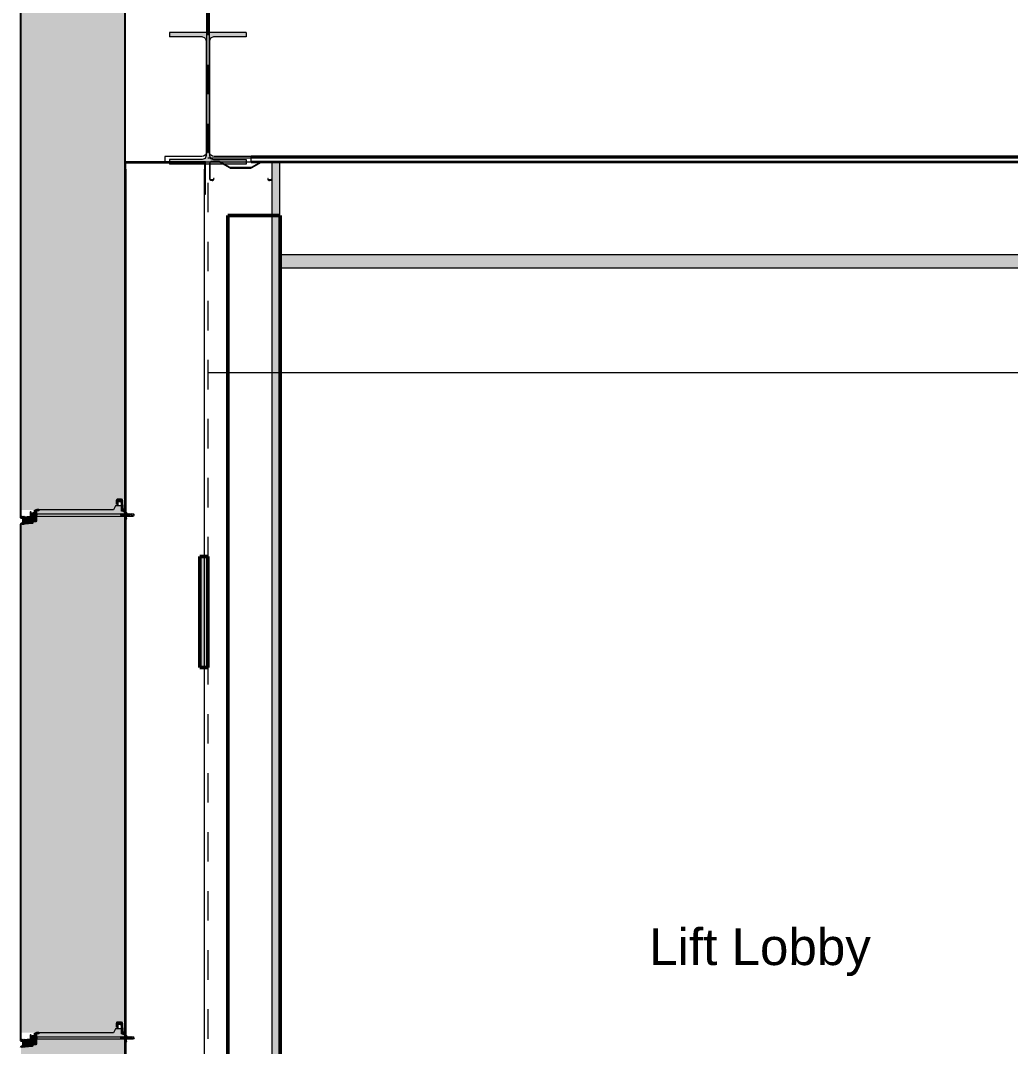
# Model space of a CAD drawing. Header units: millimetres. Extents: x -54677 to 188015, y -4000 to 32873.
# Drawn here: x -20213 to -18320, y 17211 to 19173 of the extents above; entities that cross this region are included whole.
import ezdxf

# ---------------------------------------------------------------- set-up
doc = ezdxf.new("R2010")
doc.units = ezdxf.units.MM
doc.header["$MEASUREMENT"] = 0
doc.linetypes.add('Dashed', pattern=[112.888889, 56.444445, -56.444445])
for name, color, linetype, lineweight in [('0_Pen_No__1', 7, 'Continuous', 13), ('0_Pen_No__3', 7, 'Continuous', 18), ('0_Pen_No__4', 7, 'Continuous', 20), ('0_Pen_No__5', 7, 'Continuous', 25), ('0_Pen_No__7', 7, 'Continuous', 35), ('A-20-M_Ceiling_Pen_No__1', 7, 'Continuous', 13), ('A-25-M_Wall_Int_Pen_No__42', 8, 'Continuous', 35), ('A-30-M_Stair_Pen_No__191', 7, 'Continuous', 5), ('A-95-P_Text_1_50_GA_Pen_No__4', 7, 'Continuous', 20), ('New_A-30-M_Stair_Pen_No__191', 7, 'Continuous', 5), ('New_S-280-M_STRUCT_FRAME.IFC Import_Pen_No__160', 5, 'Continuous', 200), ('S-280-M_STRUCT_FRAME.IFC Import_Pen_No__1', 7, 'Continuous', 13), ('S-280-M_STRUCT_FRAME.IFC Import_Pen_No__160', 5, 'Continuous', 200)]:
    doc.layers.add(name, color=color, linetype=linetype, lineweight=lineweight)
for name, color, linetype, lineweight, true_color in [('0_Pen_No__61', 7, 'Continuous', 20, 0x6a6a6a), ('0_Pen_No__81', 7, 'Continuous', 20, 0x6a6a6a), ('A-20-M_Ceiling_Pen_No__107', 7, 'Continuous', 15, 0xa6a6a6), ('A-20-M_Ceiling_Pen_No__241', 7, 'Continuous', 13, 0xc30c20), ('A-30-M_Stair_Pen_No__107', 7, 'Continuous', 15, 0xa6a6a6), ('New_A-25-M_Wall_Int_Pen_No__27', 7, 'Continuous', 50, 0x2a2a2a), ('New_A-30-M_Stair_Pen_No__145', 7, 'Continuous', 0, 0xa6a6a6), ('New_S-280-M_STRUCT_FRAME.IFC Import_Pen_No__30', 7, 'Continuous', 50, 0x2a2a2a)]:
    doc.layers.add(name, color=color, linetype=linetype, lineweight=lineweight, true_color=true_color)
doc.styles.add('GENERATED_STYLE_2', font='')
doc.styles.get('GENERATED_STYLE_2').set_extended_font_data('Swis721 BT')
pattern_1 = [(0, (0, 0), (0, 3), [0, -3])]

msp = doc.modelspace()

# ---------------------------------------------------------------- hatches: boundary and pattern name
at = {"layer": '0_Pen_No__3', "linetype": 'Continuous'}
for points in [[(-20022.1, 18254.4), (-20026, 18254.4, 0.414214), (-20027.7, 18252.8), (-20028.6, 18252.8), (-20028.6, 18255.4, -0.414214), (-20027.5, 18256.4), (-20020.4, 18256.4, -0.39896), (-20018.4, 18254.5), (-20018.4, 18252.8), (-20019.6, 18252.8, 0.304072)], [(-20022.1, 17254.4), (-20026, 17254.4, 0.414214), (-20027.7, 17252.8), (-20028.6, 17252.8), (-20028.6, 17255.4, -0.414214), (-20027.5, 17256.4), (-20020.4, 17256.4, -0.39896), (-20018.4, 17254.5), (-20018.4, 17252.8), (-20019.6, 17252.8, 0.304072)]]:
    msp.add_hatch(color=256, dxfattribs=at).paths.add_polyline_path(points)
h = msp.add_hatch(dxfattribs=at)
h.set_pattern_fill('ANSI31_0001', color=256, style=0, pattern_type=2)
h.set_pattern_definition([(135, (-19255.35, 17583.43), (220.97, 220.97), [])])
h.paths.add_polyline_path([(-20018.4, 18252.8), (-20019.6, 18252.8, 0.304072), (-20022.1, 18254.4), (-20026, 18254.4, 0.414214), (-20027.7, 18252.8), (-20028.6, 18252.8), (-20028.6, 18255.4, -0.414214), (-20027.5, 18256.4), (-20020.4, 18256.4, -0.39896), (-20018.4, 18254.5)])
h = msp.add_hatch(dxfattribs=at)
h.set_pattern_fill('ANSI31_0001', color=256, style=0, pattern_type=2)
h.set_pattern_definition([(135, (-19255.35, 16583.43), (220.97, 220.97), [])])
h.paths.add_polyline_path([(-20018.4, 17252.8), (-20019.6, 17252.8, 0.304072), (-20022.1, 17254.4), (-20026, 17254.4, 0.414214), (-20027.7, 17252.8), (-20028.6, 17252.8), (-20028.6, 17255.4, -0.414214), (-20027.5, 17256.4), (-20020.4, 17256.4, -0.39896), (-20018.4, 17254.5)])
at = {"layer": '0_Pen_No__4', "linetype": 'Continuous', "lineweight": 0, "true_color": 0x000000}
for points in [[(-20212.2, 19122.9), (-20212.2, 19198.9), (-20212.2, 19209.9), (-20204.6, 19210.5), (-20202.7, 19210.7), (-20189.2, 19211.9), (-20189.2, 19214.5, -0.177727), (-20189.1, 19214.9), (-20182.2, 19215.6), (-20182.2, 19224.8), (-20181.8, 19225.3), (-20024, 19225.3), (-20023.1, 19223.4), (-20022.7, 19224.2), (-20021.7, 19224.2), (-20021.1, 19223.4), (-20020.7, 19224.2), (-20019.7, 19224.2), (-20019.1, 19223.4), (-20018.7, 19224.2), (-20017.7, 19224.2), (-20017.1, 19223.4), (-20016.7, 19224.2), (-20015.7, 19224.2), (-20015.1, 19223.4), (-20014.7, 19224.2), (-20013.7, 19224.2), (-20013.2, 19223.5), (-20013.2, 19122.9)], [(-20013.2, 19122.9), (-20013.2, 18256.9), (-20013.2, 18257), (-20030.2, 18257), (-20030.2, 18247), (-20035.2, 18237), (-20212.2, 18237), (-20212.2, 19122.9)], [(-20021.8, 18230.1), (-20022.5, 18229.3), (-20182.2, 18229.3), (-20182.2, 18235.2, -0.085197), (-20182.2, 18235.6), (-20177.5, 18235.6), (-20177.5, 18237), (-20035.2, 18237), (-20031.3, 18244.8), (-20020, 18244.8), (-20020, 18234.8), (-20015.2, 18234.8), (-20013.2, 18232.8), (-20013.2, 18229.3), (-20013.5, 18229.3), (-20013.8, 18230.1), (-20013.5, 18228.9), (-20013.5, 18228.9), (-20013.9, 18228.2), (-20013.9, 18228.2), (-20014.5, 18229.3), (-20013.8, 18230.1)], [(-20212.2, 18122.9), (-20212.2, 18198.9), (-20212.2, 18209.9), (-20204.6, 18210.5), (-20202.7, 18210.7), (-20189.2, 18211.9), (-20189.2, 18214.5, -0.177727), (-20189.1, 18214.9), (-20182.2, 18215.6), (-20182.2, 18224.8), (-20181.8, 18225.3), (-20024, 18225.3), (-20023.1, 18223.4), (-20022.7, 18224.2), (-20021.7, 18224.2), (-20021.1, 18223.4), (-20020.7, 18224.2), (-20019.7, 18224.2), (-20019.1, 18223.4), (-20018.7, 18224.2), (-20017.7, 18224.2), (-20017.1, 18223.4), (-20016.7, 18224.2), (-20015.7, 18224.2), (-20015.1, 18223.4), (-20014.7, 18224.2), (-20013.7, 18224.2), (-20013.2, 18223.5), (-20013.2, 18122.9)], [(-20013.2, 18122.9), (-20013.2, 17277.6), (-20212.2, 17277.6), (-20212.2, 18122.9)], [(-20013.2, 17277.6), (-20013.2, 17256.9), (-20013.2, 17257), (-20030.2, 17257), (-20030.2, 17247), (-20035.2, 17237), (-20212.2, 17237), (-20212.2, 17277.6)], [(-20021.8, 17230.1), (-20022.5, 17229.3), (-20182.2, 17229.3), (-20182.2, 17235.2, -0.085197), (-20182.2, 17235.6), (-20177.5, 17235.6), (-20177.5, 17237), (-20035.2, 17237), (-20031.3, 17244.8), (-20020, 17244.8), (-20020, 17234.8), (-20015.2, 17234.8), (-20013.2, 17232.8), (-20013.2, 17229.3), (-20013.5, 17229.3), (-20013.8, 17230.1), (-20013.5, 17228.9), (-20013.5, 17228.9), (-20013.9, 17228.2), (-20013.9, 17228.2), (-20014.5, 17229.3), (-20013.8, 17230.1)], [(-20212.2, 17122.9), (-20212.2, 17198.9), (-20212.2, 17209.9), (-20204.6, 17210.5), (-20202.7, 17210.7), (-20189.2, 17211.9), (-20189.2, 17214.5, -0.177727), (-20189.1, 17214.9), (-20182.2, 17215.6), (-20182.2, 17224.8), (-20181.8, 17225.3), (-20024, 17225.3), (-20023.1, 17223.4), (-20022.7, 17224.2), (-20021.7, 17224.2), (-20021.1, 17223.4), (-20020.7, 17224.2), (-20019.7, 17224.2), (-20019.1, 17223.4), (-20018.7, 17224.2), (-20017.7, 17224.2), (-20017.1, 17223.4), (-20016.7, 17224.2), (-20015.7, 17224.2), (-20015.1, 17223.4), (-20014.7, 17224.2), (-20013.7, 17224.2), (-20013.2, 17223.5), (-20013.2, 17122.9)]]:
    msp.add_hatch(color=178, dxfattribs=at).paths.add_polyline_path(points)
at = {"layer": '0_Pen_No__4', "linetype": 'Continuous'}
h = msp.add_hatch(dxfattribs=at)
h.set_pattern_fill('INSUL_0001', color=256, style=0, pattern_type=2)
h.set_pattern_definition([(135, (-19455.1, 17233), (1591, 1591), []), (135, (-18924.8, 17763.2), (1591, 1591), [750, -750]), (135, (-18394.5, 18293.6), (1591, 1591), [750, -750])])
h.paths.add_polyline_path([(-20184.3, 18229.3), (-20182.2, 18235.2, -0.085197), (-20182.2, 18235.6), (-20177.5, 18235.6), (-20177.5, 18237), (-20035.2, 18237), (-20031.3, 18244.8), (-20020, 18244.8), (-20020, 18234.8), (-20015.2, 18234.8), (-20013.2, 18232.8), (-20013.2, 18228.5), (-20013.5, 18228.9), (-20013.9, 18228.2), (-20014.9, 18228.2), (-20015.5, 18228.9), (-20015.9, 18228.2), (-20016.9, 18228.2), (-20017.5, 18228.9), (-20017.9, 18228.2), (-20018.9, 18228.2), (-20019.5, 18228.9), (-20019.9, 18228.2), (-20020.9, 18228.2), (-20021.5, 18228.9), (-20024, 18229.3)])
h = msp.add_hatch(dxfattribs=at)
h.set_pattern_fill('INSUL_0001', color=256, style=0, pattern_type=2)
h.set_pattern_definition([(135, (-19455.1, 16233), (1591, 1591), []), (135, (-18924.8, 16763.2), (1591, 1591), [750, -750]), (135, (-18394.5, 17293.6), (1591, 1591), [750, -750])])
h.paths.add_polyline_path([(-20184.3, 17229.3), (-20182.2, 17235.2, -0.085197), (-20182.2, 17235.6), (-20177.5, 17235.6), (-20177.5, 17237), (-20035.2, 17237), (-20031.3, 17244.8), (-20020, 17244.8), (-20020, 17234.8), (-20015.2, 17234.8), (-20013.2, 17232.8), (-20013.2, 17228.5), (-20013.5, 17228.9), (-20013.9, 17228.2), (-20014.9, 17228.2), (-20015.5, 17228.9), (-20015.9, 17228.2), (-20016.9, 17228.2), (-20017.5, 17228.9), (-20017.9, 17228.2), (-20018.9, 17228.2), (-20019.5, 17228.9), (-20019.9, 17228.2), (-20020.9, 17228.2), (-20021.5, 17228.9), (-20024, 17229.3)])
at = {"layer": '0_Pen_No__7', "linetype": 'Continuous'}
h = msp.add_hatch(dxfattribs=at)
h.set_pattern_fill('ANSI31_0001', color=256, style=0, pattern_type=2)
h.set_pattern_definition([(45, (-20090.32, 18101.45), (-265.17, 265.17), [])])
h.paths.add_polyline_path([(-20196.2, 18217.9, -0.512725), (-20196.2, 18217.1), (-20199.2, 18215, -0.645734), (-20199.5, 18215.2), (-20199.4, 18215.5), (-20201.8, 18215.5), (-20202.6, 18215, -0.645734), (-20202.9, 18215.2), (-20202.8, 18215.5), (-20204.3, 18215.5, 0.414214), (-20204.8, 18215), (-20204.8, 18213.7, -0.185503), (-20205, 18213), (-20206.3, 18211.6, -0.189692), (-20207, 18211.2), (-20209.7, 18211, -0.78441), (-20209.8, 18211.6), (-20208, 18212, 0.34718), (-20207.3, 18213), (-20207.3, 18221.3, 0.396857), (-20208.2, 18222.3), (-20209.9, 18222.4, -0.78441), (-20209.9, 18223), (-20206.6, 18223.3, -0.235302), (-20205.8, 18222.9), (-20205, 18222.1, -0.185503), (-20204.8, 18221.4), (-20204.8, 18220, 0.414214), (-20204.3, 18219.5), (-20202.8, 18219.5), (-20202.9, 18219.9, -0.645734), (-20202.6, 18220.1), (-20201.8, 18219.5), (-20199.4, 18219.5), (-20199.5, 18219.9, -0.645734), (-20199.2, 18220.1)])
h.paths.add_polyline_path([(-20197.6, 18217.4, 0.512725), (-20197.6, 18217.7), (-20198.7, 18218.5, 0.157084), (-20199, 18218.6), (-20201.3, 18218.6), (-20200.8, 18217.5), (-20201.3, 18216.4), (-20199, 18216.4, 0.157084), (-20198.7, 18216.5)], flags=0)
h.paths.add_polyline_path([(-20201.7, 18217.5), (-20202.2, 18218.6), (-20205.1, 18218.6, 0.414214), (-20205.3, 18218.4), (-20205.3, 18216.6, 0.414214), (-20205.1, 18216.4), (-20202.2, 18216.4)], flags=0)
h = msp.add_hatch(dxfattribs=at)
h.set_pattern_fill('ANSI31_0001', color=256, style=0, pattern_type=2)
h.set_pattern_definition([(45, (-20090.32, 17101.45), (-265.17, 265.17), [])])
h.paths.add_polyline_path([(-20196.2, 17217.9, -0.512725), (-20196.2, 17217.1), (-20199.2, 17215, -0.645734), (-20199.5, 17215.2), (-20199.4, 17215.5), (-20201.8, 17215.5), (-20202.6, 17215, -0.645734), (-20202.9, 17215.2), (-20202.8, 17215.5), (-20204.3, 17215.5, 0.414214), (-20204.8, 17215), (-20204.8, 17213.7, -0.185503), (-20205, 17213), (-20206.3, 17211.6, -0.189692), (-20207, 17211.2), (-20209.7, 17211, -0.78441), (-20209.8, 17211.6), (-20208, 17212, 0.34718), (-20207.3, 17213), (-20207.3, 17221.3, 0.396857), (-20208.2, 17222.3), (-20209.9, 17222.4, -0.78441), (-20209.9, 17223), (-20206.6, 17223.3, -0.235302), (-20205.8, 17222.9), (-20205, 17222.1, -0.185503), (-20204.8, 17221.4), (-20204.8, 17220, 0.414214), (-20204.3, 17219.5), (-20202.8, 17219.5), (-20202.9, 17219.9, -0.645734), (-20202.6, 17220.1), (-20201.8, 17219.5), (-20199.4, 17219.5), (-20199.5, 17219.9, -0.645734), (-20199.2, 17220.1)])
h.paths.add_polyline_path([(-20197.6, 17217.4, 0.512725), (-20197.6, 17217.7), (-20198.7, 17218.5, 0.157084), (-20199, 17218.6), (-20201.3, 17218.6), (-20200.8, 17217.5), (-20201.3, 17216.4), (-20199, 17216.4, 0.157084), (-20198.7, 17216.5)], flags=0)
h.paths.add_polyline_path([(-20201.7, 17217.5), (-20202.2, 17218.6), (-20205.1, 17218.6, 0.414214), (-20205.3, 17218.4), (-20205.3, 17216.6, 0.414214), (-20205.1, 17216.4), (-20202.2, 17216.4)], flags=0)
at = {"layer": 'A-20-M_Ceiling_Pen_No__107', "linetype": 'Continuous'}
h = msp.add_hatch(dxfattribs=at)
h.set_pattern_fill('Gypsum_PB_0001', color=256, style=0, pattern_type=2)
h.set_pattern_definition(pattern_1)
h.paths.add_polyline_path([(-19716.2, 18700), (-16696.7, 18700), (-16696.7, 18725), (-19716.2, 18725)])
at = {"layer": 'A-30-M_Stair_Pen_No__107', "linetype": 'Continuous'}
h = msp.add_hatch(dxfattribs=at)
h.set_pattern_fill('Gypsum_PB_0001', color=256, style=0, pattern_type=2)
h.set_pattern_definition(pattern_1)
h.paths.add_polyline_path([(-19716.8, 18902.6), (-19732.3, 18902.6), (-19732.3, 14608), (-19716.8, 14608)])
at = {"layer": 'New_A-30-M_Stair_Pen_No__145', "linetype": 'Continuous'}
msp.add_hatch(color=256, dxfattribs=at).paths.add_polyline_path([(-19735.5, 18903.4), (-19750.5, 18903.4, 0.131652), (-19752.6, 18902.8), (-19771.6, 18891.8, -0.131652), (-19773.1, 18891.5), (-19810.7, 18891.5, -0.131652), (-19812.2, 18891.8), (-19831.2, 18902.8, 0.131652), (-19833.3, 18903.4), (-19847.5, 18903.4, 0.414214), (-19851.3, 18899.6), (-19851.3, 18870.5, 0.36397), (-19848.9, 18867.6), (-19846.3, 18867.2, 0.414214), (-19843, 18869.5), (-19842.8, 18870.6), (-19843.6, 18870.7), (-19843.8, 18869.6, -0.414214), (-19846.2, 18868), (-19848.8, 18868.4, -0.36397), (-19850.5, 18870.5), (-19850.5, 18899.6, -0.414214), (-19847.5, 18902.6), (-19833.3, 18902.6, -0.131652), (-19831.6, 18902.1), (-19812.6, 18891.2, 0.131652), (-19810.7, 18890.7), (-19773.1, 18890.7, 0.131652), (-19771.2, 18891.2), (-19752.2, 18902.1, -0.131652), (-19750.5, 18902.6), (-19735.5, 18902.6, -0.414214), (-19732.5, 18899.6), (-19732.5, 18870.5, -0.36397), (-19734.2, 18868.4), (-19736.8, 18868, -0.414214), (-19739.2, 18869.6), (-19739.4, 18870.7), (-19740.2, 18870.6), (-19740, 18869.5, 0.414214), (-19736.7, 18867.2), (-19734.1, 18867.6, 0.36397), (-19731.7, 18870.5), (-19731.7, 18899.6, 0.414214)])
at = {"layer": 'New_S-280-M_STRUCT_FRAME.IFC Import_Pen_No__160', "linetype": 'Continuous', "lineweight": 0, "true_color": 0x00007f}
msp.add_hatch(color=176, dxfattribs=at).paths.add_polyline_path([(-19869.7, 18147.6), (-19869.7, 17935.4), (-19854.7, 17935.4), (-19854.7, 18147.6)])
at = {"layer": 'S-280-M_STRUCT_FRAME.IFC Import_Pen_No__160', "linetype": 'Continuous', "lineweight": 0, "true_color": 0x00007f}
msp.add_hatch(color=176, dxfattribs=at).paths.add_polyline_path([(-19781.6, 18898.5), (-19781.6, 18907.1), (-19844, 18907.1), (-19849.4, 18909.3), (-19851.6, 18914.7), (-19851.6, 19133.8), (-19849.4, 19139.2), (-19844, 19141.4), (-19781.6, 19141.4), (-19781.6, 19150), (-19927.7, 19150), (-19927.7, 19141.4), (-19865.3, 19141.4), (-19859.9, 19139.2), (-19857.7, 19133.8), (-19857.7, 18914.7), (-19859.9, 18909.3), (-19865.3, 18907.1), (-19927.7, 18907.1), (-19927.7, 18898.5)])

# ---------------------------------------------------------------- linework, layer by layer
at = {"layer": '0_Pen_No__1', "linetype": 'Continuous'}
for p, q in [((-20190.9, 18227.3), (-20190.9, 18230.4)), ((-20190.5, 18229.4), (-20187.1, 18229.4)), ((-20190.3, 18231.6), (-20187.1, 18231.6)), ((-20187.5, 18225.2), (-20187.5, 18229.4)), ((-20187.1, 18232.6), (-20185.9, 18232.6)), ((-20187.1, 18222), (-20187.1, 18232.6)), ((-20185.9, 18227.3), (-20185.9, 18236.3)), ((-20185.9, 18236.3), (-20182.9, 18236.3)), ((-20185.9, 18232.6), (-20185.9, 18222)), ((-20185.9, 18229.3), (-20022.5, 18229.3)), ((-20182.9, 18236.3), (-20182.9, 18236)), ((-20022.5, 18229.3), (-20021.8, 18230.1)), ((-20022.5, 18229.3), (-20020.3, 18224.6)), ((-20021.8, 18230.1), (-20020.3, 18224.6)), ((-20021.8, 18230.1), (-20019.7, 18225.3)), ((-20021.5, 18229.3), (-20020.5, 18229.3)), ((-20020.5, 18229.3), (-20019.8, 18230.1)), ((-20020.5, 18229.3), (-20018.3, 18224.6)), ((-20019.8, 18230.1), (-20017.7, 18225.3)), ((-20019.8, 18230.1), (-20018.3, 18224.6)), ((-20019.5, 18229.3), (-20018.5, 18229.3)), ((-20018.5, 18229.3), (-20017.8, 18230.1)), ((-20018.5, 18229.3), (-20016.3, 18224.6)), ((-20017.8, 18230.1), (-20015.7, 18225.3)), ((-20017.8, 18230.1), (-20016.3, 18224.6)), ((-20017.5, 18229.3), (-20016.5, 18229.3)), ((-20016.5, 18229.3), (-20015.8, 18230.1)), ((-20016.5, 18229.3), (-20014.3, 18224.6)), ((-20015.8, 18230.1), (-20014.3, 18224.6)), ((-20015.8, 18230.1), (-20013.7, 18225.3)), ((-20015.5, 18229.3), (-20014.5, 18229.3)), ((-20014.5, 18229.3), (-20013.8, 18230.1)), ((-20014.5, 18229.3), (-20012.3, 18224.6)), ((-20013.8, 18230.1), (-20011.7, 18225.3)), ((-20013.8, 18230.1), (-20012.3, 18224.6)), ((-20013.5, 18229.3), (-20012.5, 18229.3)), ((-20012.5, 18229.3), (-20011.8, 18230.1)), ((-20012.5, 18229.3), (-20010.3, 18224.6)), ((-20011.8, 18230.1), (-20010.3, 18224.6)), ((-20011.8, 18230.1), (-20009.7, 18225.3)), ((-20011.5, 18229.3), (-20010.5, 18229.3)), ((-20010.5, 18229.3), (-20009.8, 18230.1)), ((-20010.5, 18229.3), (-20008.3, 18224.6)), ((-20009.8, 18230.1), (-20007.7, 18225.3)), ((-20009.8, 18230.1), (-20008.3, 18224.6)), ((-20009.5, 18229.3), (-20008.5, 18229.3)), ((-20008.5, 18229.3), (-20007.8, 18230.1)), ((-20008.5, 18229.3), (-20006.3, 18224.6)), ((-20007.8, 18230.1), (-20006.3, 18224.6)), ((-20007.8, 18230.1), (-20005.7, 18225.3)), ((-20007.5, 18229.3), (-20006.5, 18229.3)), ((-20006.5, 18229.3), (-20005.8, 18230.1)), ((-20006.5, 18229.3), (-20004.3, 18224.6)), ((-20005.8, 18230.1), (-20003.7, 18225.3)), ((-20005.8, 18230.1), (-20004.3, 18224.6)), ((-20005.5, 18229.3), (-20004.5, 18229.3)), ((-20004.5, 18229.3), (-20003.8, 18230.1)), ((-20004.5, 18229.3), (-20003.3, 18226.8)), ((-20003.8, 18230.1), (-20003.3, 18228.3)), ((-20003.8, 18230.1), (-20003.3, 18229)), ((-20003.5, 18229.3), (-19996.9, 18229.3)), ((-20003.3, 18229), (-20003.3, 18226.8)), ((-19999.9, 18229.3), (-20002.8, 18228.5)), ((-20002.8, 18228.5), (-20002.1, 18227.5)), ((-19996.9, 18225.3), (-20002.1, 18227.5)), ((-19995.7, 18227.3), (-19999.9, 18229.3)), ((-19995.7, 18227.3), (-19996.9, 18229.3)), ((-20190.9, 18227.3), (-20190.9, 18224.2)), ((-20190.5, 18225.2), (-20187.1, 18225.2)), ((-20190.3, 18223), (-20187.1, 18223)), ((-20187.1, 18222), (-20185.9, 18222)), ((-20185.9, 18225.3), (-20020.6, 18225.3)), ((-20185.9, 18218.4), (-20185.9, 18222)), ((-20019.7, 18225.3), (-20020.3, 18224.6)), ((-20019.7, 18225.3), (-20018.6, 18225.3)), ((-20017.7, 18225.3), (-20018.3, 18224.6)), ((-20017.7, 18225.3), (-20016.6, 18225.3)), ((-20015.7, 18225.3), (-20016.3, 18224.6)), ((-20015.7, 18225.3), (-20014.6, 18225.3)), ((-20013.7, 18225.3), (-20014.3, 18224.6)), ((-20013.7, 18225.3), (-20012.6, 18225.3)), ((-20011.7, 18225.3), (-20012.3, 18224.6)), ((-20011.7, 18225.3), (-20010.6, 18225.3)), ((-20009.7, 18225.3), (-20010.3, 18224.6)), ((-20009.7, 18225.3), (-20008.6, 18225.3)), ((-20007.7, 18225.3), (-20008.3, 18224.6)), ((-20007.7, 18225.3), (-20006.6, 18225.3)), ((-20005.7, 18225.3), (-20006.3, 18224.6)), ((-20005.7, 18225.3), (-20004.6, 18225.3)), ((-20003.7, 18225.3), (-20004.3, 18224.6)), ((-20003.7, 18225.3), (-20002.6, 18225.3)), ((-20003.3, 18225.3), (-19996.9, 18225.3)), ((-19995.7, 18227.3), (-19996.9, 18225.3)), ((-20190.9, 17227.3), (-20190.9, 17230.4)), ((-20190.9, 17227.3), (-20190.9, 17224.2)), ((-20190.5, 17229.4), (-20187.1, 17229.4)), ((-20190.3, 17231.6), (-20187.1, 17231.6)), ((-20187.5, 17225.2), (-20187.5, 17229.4)), ((-20187.1, 17232.6), (-20185.9, 17232.6)), ((-20187.1, 17222), (-20187.1, 17232.6)), ((-20185.9, 17227.3), (-20185.9, 17236.3)), ((-20185.9, 17236.3), (-20182.9, 17236.3)), ((-20185.9, 17232.6), (-20185.9, 17222)), ((-20185.9, 17229.3), (-20022.5, 17229.3)), ((-20182.9, 17236.3), (-20182.9, 17236)), ((-20022.5, 17229.3), (-20021.8, 17230.1)), ((-20022.5, 17229.3), (-20020.3, 17224.6)), ((-20021.8, 17230.1), (-20020.3, 17224.6)), ((-20021.8, 17230.1), (-20019.7, 17225.3)), ((-20021.5, 17229.3), (-20020.5, 17229.3)), ((-20020.5, 17229.3), (-20019.8, 17230.1)), ((-20020.5, 17229.3), (-20018.3, 17224.6)), ((-20019.8, 17230.1), (-20017.7, 17225.3)), ((-20019.8, 17230.1), (-20018.3, 17224.6)), ((-20019.5, 17229.3), (-20018.5, 17229.3)), ((-20018.5, 17229.3), (-20017.8, 17230.1)), ((-20018.5, 17229.3), (-20016.3, 17224.6)), ((-20017.8, 17230.1), (-20015.7, 17225.3)), ((-20017.8, 17230.1), (-20016.3, 17224.6)), ((-20017.5, 17229.3), (-20016.5, 17229.3)), ((-20016.5, 17229.3), (-20015.8, 17230.1)), ((-20016.5, 17229.3), (-20014.3, 17224.6)), ((-20015.8, 17230.1), (-20014.3, 17224.6)), ((-20015.8, 17230.1), (-20013.7, 17225.3)), ((-20015.5, 17229.3), (-20014.5, 17229.3)), ((-20014.5, 17229.3), (-20013.8, 17230.1)), ((-20014.5, 17229.3), (-20012.3, 17224.6)), ((-20013.8, 17230.1), (-20011.7, 17225.3)), ((-20013.8, 17230.1), (-20012.3, 17224.6)), ((-20013.5, 17229.3), (-20012.5, 17229.3)), ((-20012.5, 17229.3), (-20011.8, 17230.1)), ((-20012.5, 17229.3), (-20010.3, 17224.6)), ((-20011.8, 17230.1), (-20010.3, 17224.6)), ((-20011.8, 17230.1), (-20009.7, 17225.3)), ((-20011.5, 17229.3), (-20010.5, 17229.3)), ((-20010.5, 17229.3), (-20009.8, 17230.1)), ((-20010.5, 17229.3), (-20008.3, 17224.6)), ((-20009.8, 17230.1), (-20007.7, 17225.3)), ((-20009.8, 17230.1), (-20008.3, 17224.6)), ((-20009.5, 17229.3), (-20008.5, 17229.3)), ((-20008.5, 17229.3), (-20007.8, 17230.1)), ((-20008.5, 17229.3), (-20006.3, 17224.6)), ((-20007.8, 17230.1), (-20006.3, 17224.6)), ((-20007.8, 17230.1), (-20005.7, 17225.3)), ((-20007.5, 17229.3), (-20006.5, 17229.3)), ((-20006.5, 17229.3), (-20005.8, 17230.1)), ((-20006.5, 17229.3), (-20004.3, 17224.6)), ((-20005.8, 17230.1), (-20003.7, 17225.3)), ((-20005.8, 17230.1), (-20004.3, 17224.6)), ((-20005.5, 17229.3), (-20004.5, 17229.3)), ((-20004.5, 17229.3), (-20003.8, 17230.1)), ((-20004.5, 17229.3), (-20003.3, 17226.8)), ((-20003.8, 17230.1), (-20003.3, 17228.3)), ((-20003.8, 17230.1), (-20003.3, 17229)), ((-20003.5, 17229.3), (-19996.9, 17229.3)), ((-20003.3, 17229), (-20003.3, 17226.8)), ((-19999.9, 17229.3), (-20002.8, 17228.5)), ((-20002.8, 17228.5), (-20002.1, 17227.5)), ((-19996.9, 17225.3), (-20002.1, 17227.5)), ((-19995.7, 17227.3), (-19999.9, 17229.3)), ((-19995.7, 17227.3), (-19996.9, 17229.3)), ((-19995.7, 17227.3), (-19996.9, 17225.3)), ((-20190.5, 17225.2), (-20187.1, 17225.2)), ((-20190.3, 17223), (-20187.1, 17223)), ((-20187.1, 17222), (-20185.9, 17222)), ((-20185.9, 17225.3), (-20020.6, 17225.3)), ((-20185.9, 17218.4), (-20185.9, 17222)), ((-20019.7, 17225.3), (-20020.3, 17224.6)), ((-20019.7, 17225.3), (-20018.6, 17225.3)), ((-20017.7, 17225.3), (-20018.3, 17224.6)), ((-20017.7, 17225.3), (-20016.6, 17225.3)), ((-20015.7, 17225.3), (-20016.3, 17224.6)), ((-20015.7, 17225.3), (-20014.6, 17225.3)), ((-20013.7, 17225.3), (-20014.3, 17224.6)), ((-20013.7, 17225.3), (-20012.6, 17225.3)), ((-20011.7, 17225.3), (-20012.3, 17224.6)), ((-20011.7, 17225.3), (-20010.6, 17225.3)), ((-20009.7, 17225.3), (-20010.3, 17224.6)), ((-20009.7, 17225.3), (-20008.6, 17225.3)), ((-20007.7, 17225.3), (-20008.3, 17224.6)), ((-20007.7, 17225.3), (-20006.6, 17225.3)), ((-20005.7, 17225.3), (-20006.3, 17224.6)), ((-20005.7, 17225.3), (-20004.6, 17225.3)), ((-20003.7, 17225.3), (-20004.3, 17224.6)), ((-20003.7, 17225.3), (-20002.6, 17225.3)), ((-20003.3, 17225.3), (-19996.9, 17225.3))]:
    msp.add_line(p, q, dxfattribs=at)
for centre, radius, start, end in [((-20189.3, 18230.4), 1.55, 130.9664, 221.2982), ((-20184.3, 18227.2), 6.54, 160.1759, 178.9651), ((-20184.3, 18227.4), 6.54, 181.0349, 199.8241), ((-20189.3, 18224.2), 1.55, 138.7018, 229.0336), ((-20189.3, 17230.4), 1.55, 130.9664, 221.2982), ((-20184.3, 17227.2), 6.54, 160.1759, 178.9651), ((-20184.3, 17227.4), 6.54, 181.0349, 199.8241), ((-20189.3, 17224.2), 1.55, 138.7018, 229.0336)]:
    msp.add_arc(centre, radius, start, end, dxfattribs=at)
at = {"layer": '0_Pen_No__3', "linetype": 'Continuous'}
for p, q in [((-20028.6, 18252.8), (-20028.6, 18255.4)), ((-20028.6, 18252.8), (-20028.6, 18255.4)), ((-20027.7, 18252.8), (-20028.6, 18252.8)), ((-20027.7, 18252.8), (-20028.6, 18252.8)), ((-20027.5, 18256.4), (-20020.4, 18256.4)), ((-20027.5, 18256.4), (-20020.4, 18256.4)), ((-20022.1, 18254.4), (-20026, 18254.4)), ((-20022.1, 18254.4), (-20026, 18254.4)), ((-20019.6, 18252.8), (-20018.4, 18252.8)), ((-20019.6, 18252.8), (-20018.4, 18252.8)), ((-20018.4, 18254.5), (-20018.4, 18252.8)), ((-20018.4, 18254.5), (-20018.4, 18252.8)), ((-20009.8, 18231.5), (-20012.7, 18231.5)), ((-20009.8, 18231.5), (-20012.7, 18219.5)), ((-20009.8, 18219.5), (-20012.7, 18231.5)), ((-20009.8, 18219.5), (-20012.7, 18219.5)), ((-20028.6, 17252.8), (-20028.6, 17255.4)), ((-20028.6, 17252.8), (-20028.6, 17255.4)), ((-20027.7, 17252.8), (-20028.6, 17252.8)), ((-20027.7, 17252.8), (-20028.6, 17252.8)), ((-20027.5, 17256.4), (-20020.4, 17256.4)), ((-20027.5, 17256.4), (-20020.4, 17256.4)), ((-20022.1, 17254.4), (-20026, 17254.4)), ((-20022.1, 17254.4), (-20026, 17254.4)), ((-20019.6, 17252.8), (-20018.4, 17252.8)), ((-20019.6, 17252.8), (-20018.4, 17252.8)), ((-20018.4, 17254.5), (-20018.4, 17252.8)), ((-20018.4, 17254.5), (-20018.4, 17252.8)), ((-20009.8, 17231.5), (-20012.7, 17231.5)), ((-20009.8, 17231.5), (-20012.7, 17219.5)), ((-20009.8, 17219.5), (-20012.7, 17231.5)), ((-20009.8, 17219.5), (-20012.7, 17219.5))]:
    msp.add_line(p, q, dxfattribs=at)
for centre, radius, start, end in [((-20027.5, 18255.4), 1.08, 90, 180.0001), ((-20027.5, 18255.4), 1.08, 90, 180.0001), ((-20026, 18252.8), 1.63, 90, 180), ((-20026, 18252.8), 1.63, 90, 180), ((-20022.1, 18251.8), 2.63, 22.3478, 90), ((-20022.1, 18251.8), 2.63, 22.3478, 90), ((-20020.4, 18254.4), 2, 2.9999, 90), ((-20020.4, 18254.4), 2, 2.9999, 90), ((-20027.5, 17255.4), 1.08, 90, 180.0001), ((-20027.5, 17255.4), 1.08, 90, 180.0001), ((-20026, 17252.8), 1.63, 90, 180), ((-20026, 17252.8), 1.63, 90, 180), ((-20022.1, 17251.8), 2.63, 22.3478, 90), ((-20022.1, 17251.8), 2.63, 22.3478, 90), ((-20020.4, 17254.4), 2, 2.9999, 90), ((-20020.4, 17254.4), 2, 2.9999, 90)]:
    msp.add_arc(centre, radius, start, end, dxfattribs=at)
at = {"layer": '0_Pen_No__4', "linetype": 'Continuous'}
for p, q in [((-20212.2, 18222.6), (-20212.2, 18277.6)), ((-20182.2, 18229.2), (-20182.2, 18235.6)), ((-20177.5, 18235.6), (-20182.2, 18235.6)), ((-20182.2, 18227.7), (-20180.9, 18226.4)), ((-20176.1, 18237), (-20177.5, 18237)), ((-20035.2, 18237), (-20177.5, 18237)), ((-20177.5, 18237), (-20177.5, 18235.6)), ((-20031.3, 18244.8), (-20035.2, 18237)), ((-20020, 18244.8), (-20031.3, 18244.8)), ((-20020, 18234.8), (-20020, 18244.8)), ((-20015.2, 18234.8), (-20020, 18234.8)), ((-20013.2, 18232.8), (-20015.2, 18234.8)), ((-20189.2, 18211.9), (-20212.2, 18209.9)), ((-20182.2, 18215.6), (-20189.2, 18214.9)), ((-20189.2, 18214.9), (-20189.2, 18211.9)), ((-20180.9, 18226.4), (-20182.2, 18224.8)), ((-20182.2, 18224.8), (-20182.2, 18215.6)), ((-20212.2, 17222.6), (-20212.2, 17277.6)), ((-20182.2, 17229.2), (-20182.2, 17235.6)), ((-20177.5, 17235.6), (-20182.2, 17235.6)), ((-20182.2, 17227.7), (-20180.9, 17226.4)), ((-20176.1, 17237), (-20177.5, 17237)), ((-20035.2, 17237), (-20177.5, 17237)), ((-20177.5, 17237), (-20177.5, 17235.6)), ((-20031.3, 17244.8), (-20035.2, 17237)), ((-20020, 17244.8), (-20031.3, 17244.8)), ((-20020, 17234.8), (-20020, 17244.8)), ((-20015.2, 17234.8), (-20020, 17234.8)), ((-20013.2, 17232.8), (-20015.2, 17234.8)), ((-20189.2, 17211.9), (-20212.2, 17209.9)), ((-20182.2, 17215.6), (-20189.2, 17214.9)), ((-20189.2, 17214.9), (-20189.2, 17211.9)), ((-20180.9, 17226.4), (-20182.2, 17224.8)), ((-20182.2, 17224.8), (-20182.2, 17215.6))]:
    msp.add_line(p, q, dxfattribs=at)
at = {"layer": '0_Pen_No__5', "linetype": 'Continuous'}
for p, q in [((-20012.7, 18277.6), (-20012.7, 19232.8)), ((-20012.7, 18239.9), (-20012.7, 18277.6)), ((-20029.1, 18248), (-20028.6, 18248)), ((-20028.6, 18248), (-20028.6, 18255.4)), ((-20027.7, 18252.8), (-20027.7, 18245.4)), ((-20027.5, 18256.4), (-20020.4, 18256.4)), ((-20022.1, 18254.4), (-20026, 18254.4)), ((-20018.7, 18237.3), (-20019.4, 18252)), ((-20018.4, 18254.5), (-20017.7, 18239.8)), ((-20182.9, 18235.2), (-20182.9, 18227.4)), ((-20182.9, 18227.4), (-20181.9, 18226.4)), ((-20182.2, 18227.6), (-20182.2, 18235.2)), ((-20180.9, 18226.4), (-20182.2, 18227.6)), ((-20177.9, 18236.9), (-20180.8, 18237.2)), ((-20180.8, 18236.5), (-20178, 18236.2)), ((-20178, 18236.2), (-20177.9, 18236.9)), ((-20027.7, 18245.4), (-20027.2, 18245.4)), ((-20016.2, 18235.4), (-20016.7, 18235.4)), ((-20015.3, 18235.4), (-20016.2, 18235.4)), ((-20012.7, 17277.6), (-20012.7, 18232.8)), ((-20190.6, 18212.7), (-20211.3, 18210.9)), ((-20211.3, 18210.2), (-20190.6, 18212)), ((-20189.9, 18214.4), (-20189.9, 18213.4)), ((-20189.2, 18213.5), (-20189.2, 18214.5)), ((-20183.6, 18216.3), (-20188.6, 18215.9)), ((-20188.6, 18215.2), (-20183.6, 18215.6)), ((-20181.9, 18226.4), (-20182.9, 18225.4)), ((-20182.9, 18225.4), (-20182.9, 18217)), ((-20182.2, 18225.1), (-20180.9, 18226.4)), ((-20182.2, 18217.1), (-20182.2, 18225.1)), ((-20012.7, 17239.9), (-20012.7, 17277.6)), ((-20029.1, 17248), (-20028.6, 17248)), ((-20028.6, 17248), (-20028.6, 17255.4)), ((-20027.7, 17252.8), (-20027.7, 17245.4)), ((-20027.5, 17256.4), (-20020.4, 17256.4)), ((-20022.1, 17254.4), (-20026, 17254.4)), ((-20018.7, 17237.3), (-20019.4, 17252)), ((-20018.4, 17254.5), (-20017.7, 17239.8)), ((-20182.9, 17235.2), (-20182.9, 17227.4)), ((-20182.9, 17227.4), (-20181.9, 17226.4)), ((-20182.2, 17227.6), (-20182.2, 17235.2)), ((-20180.9, 17226.4), (-20182.2, 17227.6)), ((-20177.9, 17236.9), (-20180.8, 17237.2)), ((-20180.8, 17236.5), (-20178, 17236.2)), ((-20178, 17236.2), (-20177.9, 17236.9)), ((-20027.7, 17245.4), (-20027.2, 17245.4)), ((-20016.2, 17235.4), (-20016.7, 17235.4)), ((-20015.3, 17235.4), (-20016.2, 17235.4)), ((-20012.7, 16277.6), (-20012.7, 17232.8)), ((-20190.6, 17212.7), (-20211.3, 17210.9)), ((-20211.3, 17210.2), (-20190.6, 17212)), ((-20189.9, 17214.4), (-20189.9, 17213.4)), ((-20189.2, 17213.5), (-20189.2, 17214.5)), ((-20183.6, 17216.3), (-20188.6, 17215.9)), ((-20188.6, 17215.2), (-20183.6, 17215.6)), ((-20181.9, 17226.4), (-20182.9, 17225.4)), ((-20182.9, 17225.4), (-20182.9, 17217)), ((-20182.2, 17225.1), (-20180.9, 17226.4)), ((-20182.2, 17217.1), (-20182.2, 17225.1))]:
    msp.add_line(p, q, dxfattribs=at)
at = {"layer": '0_Pen_No__5', "linetype": 'Continuous', "flags": 128}
for points in [[(-20027.2, 19245.4), (-20027.2, 19252.8, -0.414214), (-20026, 19253.9), (-20022.1, 19253.9, -0.39896), (-20019.9, 19251.9), (-20019.2, 19237.3, 0.39896), (-20016.7, 19234.9), (-20016.2, 19234.9), (-20015.3, 19234.9, -0.414214), (-20013.2, 19232.8), (-20013.2, 18277.6)], [(-20212.9, 19209.2), (-20212.9, 18223.1, 0.440011), (-20211.2, 18221.6), (-20199.9, 18222.6), (-20194.2, 18223.1, 0.388879), (-20192.9, 18224.6), (-20192.9, 18232.5), (-20193.6, 18232.5), (-20193.6, 18224.5, -0.388879), (-20194.2, 18223.8), (-20200, 18223.3), (-20211.4, 18222.3, -0.440011), (-20212.2, 18223), (-20212.2, 19209.2)], [(-20013.2, 18277.6), (-20013.2, 18239.9, -0.974157), (-20017.2, 18239.8), (-20017.9, 18254.6, 0.39896), (-20020.4, 18256.9), (-20027.5, 18256.9, 0.414214), (-20029.1, 18255.4), (-20029.1, 18248)], [(-20027.2, 18245.4), (-20027.2, 18252.8, -0.414214), (-20026, 18253.9), (-20022.1, 18253.9, -0.39896), (-20019.9, 18251.9), (-20019.2, 18237.3, 0.39896), (-20016.7, 18234.9), (-20016.2, 18234.9), (-20015.3, 18234.9, -0.414214), (-20013.2, 18232.8), (-20013.2, 17277.6)], [(-20212.9, 18209.2), (-20212.9, 17223.1, 0.440011), (-20211.2, 17221.6), (-20199.9, 17222.6), (-20194.2, 17223.1, 0.388879), (-20192.9, 17224.6), (-20192.9, 17232.5), (-20193.6, 17232.5), (-20193.6, 17224.5, -0.388879), (-20194.2, 17223.8), (-20200, 17223.3), (-20211.4, 17222.3, -0.440011), (-20212.2, 17223), (-20212.2, 18209.2)], [(-20212.9, 17277.6), (-20212.9, 17223.1, 0.440011), (-20211.2, 17221.6), (-20199.9, 17222.6), (-20194.2, 17223.1, 0.388879), (-20192.9, 17224.6), (-20192.9, 17232.5), (-20193.6, 17232.5), (-20193.6, 17224.5, -0.388879), (-20194.2, 17223.8), (-20200, 17223.3), (-20211.4, 17222.3, -0.440011), (-20212.2, 17223), (-20212.2, 17277.6)], [(-20013.2, 17277.6), (-20013.2, 17239.9, -0.974157), (-20017.2, 17239.8), (-20017.9, 17254.6, 0.39896), (-20020.4, 17256.9), (-20027.5, 17256.9, 0.414214), (-20029.1, 17255.4), (-20029.1, 17248)], [(-20027.2, 17245.4), (-20027.2, 17252.8, -0.414214), (-20026, 17253.9), (-20022.1, 17253.9, -0.39896), (-20019.9, 17251.9), (-20019.2, 17237.3, 0.39896), (-20016.7, 17234.9), (-20016.2, 17234.9), (-20015.3, 17234.9, -0.414214), (-20013.2, 17232.8), (-20013.2, 16277.6)]]:
    msp.add_lwpolyline(points, format="xyb", dxfattribs=at)
for points in [[(-20212.9, 18209.2), (-20212.9, 17277.6)], [(-20212.2, 17277.6), (-20212.2, 18209.2)]]:
    msp.add_lwpolyline(points, dxfattribs=at)
at = {"layer": '0_Pen_No__5', "linetype": 'Continuous'}
for centre, radius, start, end in [((-20027.5, 18255.4), 1.08, 90, 180.0001), ((-20026, 18252.8), 1.63, 90, 180), ((-20022.1, 18251.8), 2.63, 3, 90), ((-20020.4, 18254.4), 2, 2.9999, 90), ((-20180.9, 18235.2), 2, 85, 180), ((-20180.9, 18235.2), 1.3, 85, 180), ((-20016.7, 18237.4), 2, 183, 270.0001), ((-20015.2, 18239.9), 2.5, 183, 0), ((-20015.3, 18232.8), 2.63, 0, 90), ((-20211.2, 18209.2), 1.7, 95, 180), ((-20211.2, 18209.2), 1, 95, 180), ((-20190.7, 18213.5), 1.5, 275, 0), ((-20190.6, 18213.4), 0.7, 275, 0), ((-20188.4, 18214.4), 1.5, 95, 180), ((-20188.5, 18214.5), 0.7, 95.0001, 180), ((-20183.7, 18217.1), 1.5, 275, 0), ((-20183.6, 18217), 0.7, 275, 0), ((-20027.5, 17255.4), 1.08, 90, 180.0001), ((-20026, 17252.8), 1.63, 90, 180), ((-20022.1, 17251.8), 2.63, 3, 90), ((-20020.4, 17254.4), 2, 2.9999, 90), ((-20180.9, 17235.2), 2, 85, 180), ((-20180.9, 17235.2), 1.3, 85, 180), ((-20016.7, 17237.4), 2, 183, 270.0001), ((-20015.2, 17239.9), 2.5, 183, 0), ((-20015.3, 17232.8), 2.63, 0, 90), ((-20211.2, 17209.2), 1.7, 95, 180), ((-20190.7, 17213.5), 1.5, 275, 0), ((-20190.6, 17213.4), 0.7, 275, 0), ((-20188.4, 17214.4), 1.5, 95, 180), ((-20188.5, 17214.5), 0.7, 95.0001, 180), ((-20183.7, 17217.1), 1.5, 275, 0), ((-20183.6, 17217), 0.7, 275, 0)]:
    msp.add_arc(centre, radius, start, end, dxfattribs=at)
at = {"layer": '0_Pen_No__61', "linetype": 'Continuous', "flags": 128}
msp.add_lwpolyline([(-19866.2, 18912.8), (-19936.8, 18912.8), (-19936.8, 18902.6), (-19771.8, 18902.6), (-19771.8, 18912.8), (-19842.4, 18912.8, -0.4142), (-19851.3, 18921.7), (-19851.3, 19186.9, -0.4142), (-19842.4, 19195.8), (-19771.8, 19195.8), (-19771.8, 19206), (-19936.8, 19206), (-19936.8, 19195.8), (-19866.2, 19195.8, -0.4142), (-19857.3, 19186.9), (-19857.3, 18921.7, -0.4142)], format="xyb", close=True, dxfattribs=at)
for points in [[(-19854.8, 18910), (-17549.8, 18910)], [(-19854.8, 18500), (-17549.8, 18500)]]:
    msp.add_lwpolyline(points, dxfattribs=at)
at = {"layer": '0_Pen_No__7', "linetype": 'Continuous'}
for p, q in [((-20209.8, 18223), (-20206.6, 18223.3)), ((-20209.8, 18222.4), (-20208.2, 18222.3)), ((-20209.7, 18211.6), (-20208, 18212)), ((-20209.6, 18211), (-20207, 18211.2)), ((-20207.3, 18213), (-20207.3, 18221.3)), ((-20206.3, 18211.6), (-20205, 18213)), ((-20205.8, 18222.9), (-20205, 18222.1)), ((-20204.8, 18220), (-20204.8, 18221.4)), ((-20204.8, 18213.7), (-20204.8, 18215)), ((-20204.3, 18219.5), (-20202.8, 18219.5)), ((-20204.3, 18215.5), (-20202.8, 18215.5)), ((-20202.8, 18219.5), (-20202.9, 18219.8)), ((-20202.8, 18215.5), (-20202.9, 18215.2)), ((-20202.6, 18220.1), (-20201.8, 18219.5)), ((-20202.6, 18215), (-20201.8, 18215.5)), ((-20201.8, 18219.5), (-20199.4, 18219.5)), ((-20201.8, 18215.5), (-20199.4, 18215.5)), ((-20199.4, 18219.5), (-20199.5, 18219.8)), ((-20199.4, 18215.5), (-20199.5, 18215.2)), ((-20199.2, 18220.1), (-20196.2, 18217.9)), ((-20199.2, 18215), (-20196.2, 18217.1)), ((-20209.8, 17223), (-20206.6, 17223.3)), ((-20209.8, 17222.4), (-20208.2, 17222.3)), ((-20209.7, 17211.6), (-20208, 17212)), ((-20209.6, 17211), (-20207, 17211.2)), ((-20207.3, 17213), (-20207.3, 17221.3)), ((-20206.3, 17211.6), (-20205, 17213)), ((-20205.8, 17222.9), (-20205, 17222.1)), ((-20204.8, 17220), (-20204.8, 17221.4)), ((-20204.8, 17213.7), (-20204.8, 17215)), ((-20204.3, 17219.5), (-20202.8, 17219.5)), ((-20204.3, 17215.5), (-20202.8, 17215.5)), ((-20202.8, 17219.5), (-20202.9, 17219.8)), ((-20202.8, 17215.5), (-20202.9, 17215.2)), ((-20202.6, 17220.1), (-20201.8, 17219.5)), ((-20202.6, 17215), (-20201.8, 17215.5)), ((-20201.8, 17219.5), (-20199.4, 17219.5)), ((-20201.8, 17215.5), (-20199.4, 17215.5)), ((-20199.4, 17219.5), (-20199.5, 17219.8)), ((-20199.4, 17215.5), (-20199.5, 17215.2)), ((-20199.2, 17220.1), (-20196.2, 17217.9)), ((-20199.2, 17215), (-20196.2, 17217.1))]:
    msp.add_line(p, q, dxfattribs=at)
at = {"layer": '0_Pen_No__7', "linetype": 'Continuous', "flags": 128}
for points in [[(-20196.6, 18219.3, 0.198912), (-20196.3, 18219.1), (-20196.2, 18219.1), (-20196.2, 18220.3), (-20191.8, 18220, -0.414214), (-20191.3, 18219.5), (-20191.5, 18215.7, -0.388879), (-20192, 18215.2), (-20196.4, 18215), (-20196.4, 18216, 0.221334), (-20196.8, 18215.9), (-20197.7, 18215.1, -0.176327), (-20198, 18215), (-20199.8, 18214.9), (-20199.8, 18215.6, 0.221334), (-20200.2, 18215.4), (-20200.7, 18215, -0.176327), (-20201, 18214.8), (-20203.2, 18214.7), (-20203.2, 18215.7), (-20203.2, 18215.7, 0.198912), (-20203.6, 18215.6), (-20204.3, 18214.9, 0.198912), (-20204.5, 18214.6), (-20204.6, 18213.2), (-20190.7, 18213.7, 0.388879), (-20190.1, 18214.4), (-20190, 18215.4, -0.388879), (-20188.6, 18216.8), (-20183.5, 18217, 0.402694), (-20182.9, 18217.7), (-20182.9, 18236, 0.414214), (-20184.4, 18234.5), (-20184.4, 18231.7), (-20183.9, 18231.2), (-20184.4, 18230.7), (-20184.4, 18227.7), (-20183.9, 18227.2), (-20184.4, 18226.7), (-20184.4, 18219.2, -0.402694), (-20185, 18218.5), (-20189.3, 18218.3, -0.440011), (-20189.9, 18218.8), (-20189.8, 18220.9, 0.414214), (-20190.2, 18221.5), (-20203.6, 18222.1, 0.414214), (-20204.2, 18221.6), (-20204.2, 18220.7, 0.198912), (-20204.1, 18220.3), (-20203.4, 18219.6, 0.198912), (-20203.1, 18219.4), (-20203, 18219.4), (-20203, 18220.6), (-20201.2, 18220.5, -0.198912), (-20200.8, 18220.3), (-20200, 18219.4, 0.198912), (-20199.7, 18219.3), (-20199.6, 18219.3), (-20199.6, 18220.4), (-20197.8, 18220.3, -0.198912), (-20197.4, 18220.2)], [(-20196.6, 17219.3, 0.198912), (-20196.3, 17219.1), (-20196.2, 17219.1), (-20196.2, 17220.3), (-20191.8, 17220, -0.414214), (-20191.3, 17219.5), (-20191.5, 17215.7, -0.388879), (-20192, 17215.2), (-20196.4, 17215), (-20196.4, 17216, 0.221334), (-20196.8, 17215.9), (-20197.7, 17215.1, -0.176327), (-20198, 17215), (-20199.8, 17214.9), (-20199.8, 17215.6, 0.221334), (-20200.2, 17215.4), (-20200.7, 17215, -0.176327), (-20201, 17214.8), (-20203.2, 17214.7), (-20203.2, 17215.7), (-20203.2, 17215.7, 0.198912), (-20203.6, 17215.6), (-20204.3, 17214.9, 0.198912), (-20204.5, 17214.6), (-20204.6, 17213.2), (-20190.7, 17213.7, 0.388879), (-20190.1, 17214.4), (-20190, 17215.4, -0.388879), (-20188.6, 17216.8), (-20183.5, 17217, 0.402694), (-20182.9, 17217.7), (-20182.9, 17236, 0.414214), (-20184.4, 17234.5), (-20184.4, 17231.7), (-20183.9, 17231.2), (-20184.4, 17230.7), (-20184.4, 17227.7), (-20183.9, 17227.2), (-20184.4, 17226.7), (-20184.4, 17219.2, -0.402694), (-20185, 17218.5), (-20189.3, 17218.3, -0.440011), (-20189.9, 17218.8), (-20189.8, 17220.9, 0.414214), (-20190.2, 17221.5), (-20203.6, 17222.1, 0.414214), (-20204.2, 17221.6), (-20204.2, 17220.7, 0.198912), (-20204.1, 17220.3), (-20203.4, 17219.6, 0.198912), (-20203.1, 17219.4), (-20203, 17219.4), (-20203, 17220.6), (-20201.2, 17220.5, -0.198912), (-20200.8, 17220.3), (-20200, 17219.4, 0.198912), (-20199.7, 17219.3), (-20199.6, 17219.3), (-20199.6, 17220.4), (-20197.8, 17220.3, -0.198912), (-20197.4, 17220.2)]]:
    msp.add_lwpolyline(points, format="xyb", close=True, dxfattribs=at)
at = {"layer": '0_Pen_No__7', "linetype": 'Continuous'}
for centre, radius, start, end in [((-20209.8, 18222.7), 0.3, 84.6555, 275.3795), ((-20209.6, 18211.3), 0.3, 94.6205, 285.3445), ((-20208.3, 18221.3), 1, 0, 86.584), ((-20208.3, 18213), 1, 283.416, 0), ((-20207, 18212.2), 1, 275, 317.9638), ((-20206.5, 18222.3), 1, 42.0362, 95), ((-20205.8, 18221.4), 1, 0, 42.0362), ((-20205.8, 18213.7), 1, 317.9638, 0), ((-20204.3, 18220), 0.5, 180, 270), ((-20204.3, 18215), 0.5, 90, 180), ((-20202.7, 18219.9), 0.2, 54.2907, 201.2393), ((-20202.7, 18215.2), 0.2, 158.7607, 305.7093), ((-20199.3, 18219.9), 0.2, 54.2907, 201.2393), ((-20199.3, 18215.2), 0.2, 158.7607, 305.7093), ((-20196.5, 18217.5), 0.5, 305.7093, 54.2907), ((-20209.8, 17222.7), 0.3, 84.6555, 275.3795), ((-20209.6, 17211.3), 0.3, 94.6205, 285.3445), ((-20208.3, 17221.3), 1, 0, 86.584), ((-20208.3, 17213), 1, 283.416, 0), ((-20207, 17212.2), 1, 275, 317.9638), ((-20206.5, 17222.3), 1, 42.0362, 95), ((-20205.8, 17221.4), 1, 0, 42.0362), ((-20205.8, 17213.7), 1, 317.9638, 0), ((-20204.3, 17220), 0.5, 180, 270), ((-20204.3, 17215), 0.5, 90, 180), ((-20202.7, 17219.9), 0.2, 54.2907, 201.2393), ((-20202.7, 17215.2), 0.2, 158.7607, 305.7093), ((-20199.3, 17219.9), 0.2, 54.2907, 201.2393), ((-20199.3, 17215.2), 0.2, 158.7607, 305.7093), ((-20196.5, 17217.5), 0.5, 305.7093, 54.2907)]:
    msp.add_arc(centre, radius, start, end, dxfattribs=at)
at = {"layer": '0_Pen_No__81', "linetype": 'Continuous', "flags": 128}
msp.add_lwpolyline([(-20013.2, 18840.6), (-20011.2, 18840.6), (-20011.2, 18900.6), (-19861.2, 18900.6), (-19861.2, 18840.6), (-19859.2, 18840.6), (-19859.2, 18902.6), (-20013.2, 18902.6)], close=True, dxfattribs=at)
msp.add_lwpolyline([(-20011.2, 18888.6), (-20011.2, 15752), (-19861.2, 15752), (-19861.2, 18888.6)], dxfattribs=at)
at = {"layer": 'A-20-M_Ceiling_Pen_No__1', "linetype": 'Continuous', "flags": 128}
msp.add_lwpolyline([(-19716.2, 18700), (-16696.7, 18700), (-16696.7, 18725), (-19716.2, 18725)], close=True, dxfattribs=at)
at = {"layer": 'A-20-M_Ceiling_Pen_No__241', "linetype": 'Dashed'}
msp.add_line((-19854.8, 20217.3), (-19854.8, -4000), dxfattribs=at)
at = {"layer": 'A-25-M_Wall_Int_Pen_No__42', "linetype": 'Continuous'}
for p, q in [((-19771.8, 18912.8), (-16693.5, 18912.8)), ((-19771.8, 18902.6), (-16693.5, 18902.6))]:
    msp.add_line(p, q, dxfattribs=at)
at = {"layer": 'A-30-M_Stair_Pen_No__191', "linetype": 'Continuous', "flags": 128}
msp.add_lwpolyline([(-19716.8, 18902.6), (-19732.3, 18902.6), (-19732.3, 14608), (-19716.8, 14608)], close=True, dxfattribs=at)
at = {"layer": 'New_A-25-M_Wall_Int_Pen_No__27', "linetype": 'Continuous'}
for p, q in [((-19816.6, 18800), (-19816.6, 16200)), ((-19716.6, 18800), (-19816.6, 18800)), ((-19716.6, 18800), (-19716.6, 16200))]:
    msp.add_line(p, q, dxfattribs=at)
at = {"layer": 'New_A-30-M_Stair_Pen_No__191', "linetype": 'Continuous', "flags": 128}
msp.add_lwpolyline([(-19735.5, 18903.4), (-19750.5, 18903.4, 0.131652), (-19752.6, 18902.8), (-19771.6, 18891.8, -0.131652), (-19773.1, 18891.5), (-19810.7, 18891.5, -0.131652), (-19812.2, 18891.8), (-19831.2, 18902.8, 0.131652), (-19833.3, 18903.4), (-19847.5, 18903.4, 0.414214), (-19851.3, 18899.6), (-19851.3, 18870.5, 0.36397), (-19848.9, 18867.6), (-19846.3, 18867.2, 0.414214), (-19843, 18869.5), (-19842.8, 18870.6), (-19843.6, 18870.7), (-19843.8, 18869.6, -0.414214), (-19846.2, 18868), (-19848.8, 18868.4, -0.36397), (-19850.5, 18870.5), (-19850.5, 18899.6, -0.414214), (-19847.5, 18902.6), (-19833.3, 18902.6, -0.131652), (-19831.6, 18902.1), (-19812.6, 18891.2, 0.131652), (-19810.7, 18890.7), (-19773.1, 18890.7, 0.131652), (-19771.2, 18891.2), (-19752.2, 18902.1, -0.131652), (-19750.5, 18902.6), (-19735.5, 18902.6, -0.414214), (-19732.5, 18899.6), (-19732.5, 18870.5, -0.36397), (-19734.2, 18868.4), (-19736.8, 18868, -0.414214), (-19739.2, 18869.6), (-19739.4, 18870.7), (-19740.2, 18870.6), (-19740, 18869.5, 0.414214), (-19736.7, 18867.2), (-19734.1, 18867.6, 0.36397), (-19731.7, 18870.5), (-19731.7, 18899.6, 0.414214)], format="xyb", close=True, dxfattribs=at)
at = {"layer": 'New_S-280-M_STRUCT_FRAME.IFC Import_Pen_No__30', "linetype": 'Continuous'}
for p, q in [((-19869.7, 18147.6), (-19869.7, 17935.4)), ((-19854.7, 18147.6), (-19869.7, 18147.6)), ((-19854.7, 18147.6), (-19854.7, 17935.4)), ((-19854.7, 17935.4), (-19869.7, 17935.4))]:
    msp.add_line(p, q, dxfattribs=at)
at = {"layer": 'S-280-M_STRUCT_FRAME.IFC Import_Pen_No__1', "linetype": 'Continuous'}
for p, q in [((-19927.7, 19150), (-19927.7, 19141.4)), ((-19781.6, 19150), (-19927.7, 19150)), ((-19781.6, 19150), (-19781.6, 19141.4)), ((-19927.7, 18907.1), (-19927.7, 18898.5)), ((-19801.6, 18898.5), (-19927.7, 18898.5)), ((-19781.6, 18907.1), (-19781.6, 18898.5))]:
    msp.add_line(p, q, dxfattribs=at)
at = {"layer": 'S-280-M_STRUCT_FRAME.IFC Import_Pen_No__1', "linetype": 'Continuous', "flags": 128}
for points in [[(-19859.9, 19139.2), (-19865.3, 19141.4), (-19927.7, 19141.4)], [(-19859.9, 19139.2), (-19857.7, 19133.8), (-19857.7, 18914.7), (-19859.9, 18909.3)], [(-19849.4, 19139.2), (-19851.6, 19133.8), (-19851.6, 18914.7), (-19849.4, 18909.3)], [(-19781.6, 19141.4), (-19844, 19141.4), (-19849.4, 19139.2)], [(-19859.9, 18909.3), (-19865.3, 18907.1), (-19927.7, 18907.1)], [(-19849.4, 18909.3), (-19844, 18907.1), (-19781.6, 18907.1)], [(-19781.6, 18898.5), (-19798.6, 18898.5), (-19801.6, 18898.5)]]:
    msp.add_lwpolyline(points, dxfattribs=at)

# ---------------------------------------------------------------- texts
at = {"layer": 'A-95-P_Text_1_50_GA_Pen_No__4', "linetype": 'Continuous', "insert": (-18798.7, 17391), "char_height": 70, "attachment_point": 5, "style": 'GENERATED_STYLE_2'}
msp.add_mtext('\\A1;{\\fSwis721 BT|b0|i0|c0|p34;Lift Lobby}', dxfattribs=at)

doc.saveas('drawing.dxf')
